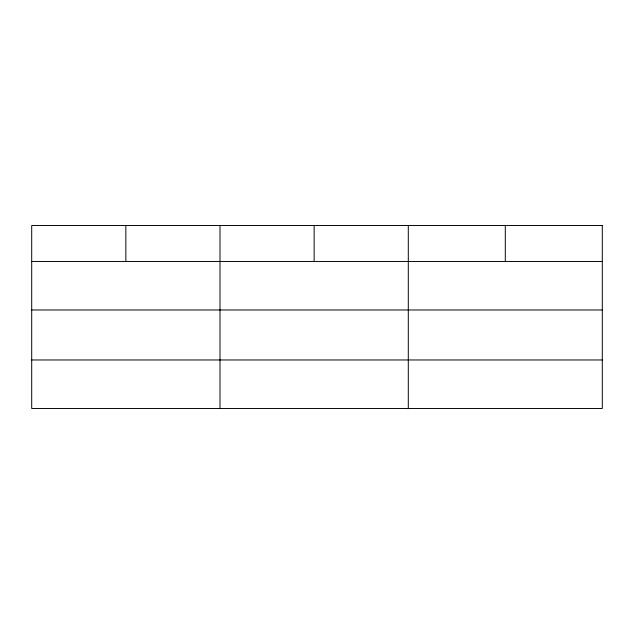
<?xml version="1.0" encoding="UTF-8"?>
<svg xmlns="http://www.w3.org/2000/svg" width="634" height="634" viewBox="0 0 634 634"><rect width="100%" height="100%" fill="white"/><g stroke="black" fill="none" stroke-linecap="round" stroke-linejoin="round"><path stroke-width="0.95" d="M31.7 261.462L602.3 261.462M31.7 309.978L602.3 309.978M31.7 359.969L602.3 359.969M505.298 225.514L505.298 261.462M408.296 225.514L408.296 408.486M314.147 225.514L314.147 261.462M219.998 225.514L219.998 408.486M125.849 225.514L125.849 261.462M602.3 225.514L31.7 225.514L31.7 408.486L602.3 408.486L602.3 225.514"/></g></svg>
